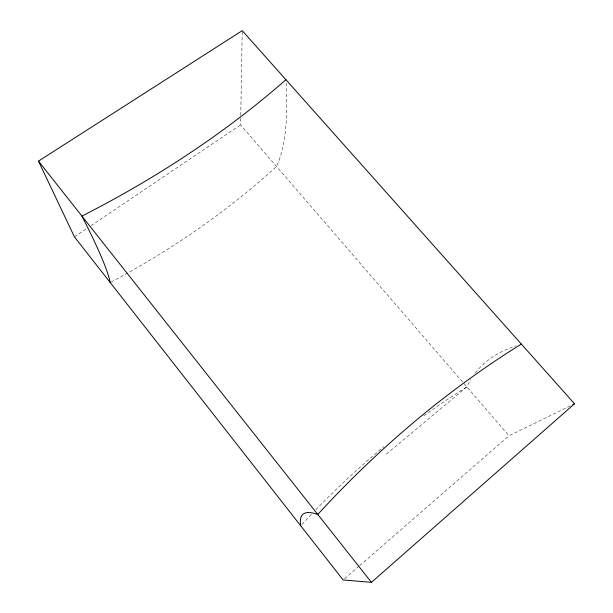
<?xml version="1.0" encoding="UTF-8"?>
<svg xmlns="http://www.w3.org/2000/svg" width="613" height="613" viewBox="0 0 613 613"><rect width="100%" height="100%" fill="white"/><g stroke="black" fill="none" stroke-linecap="round" stroke-linejoin="round"><path stroke-width="0.46" stroke-dasharray="3.06 2.3" d="M570.274 405.852L509.043 435.759L240.595 124.883L240.74 116.317M240.756 115.367L242.227 30.65M344.583 578.71L359.011 566.167M359.731 565.538L509.043 435.759M386.382 454.141L466.845 386.895A1650.089 335.579 35.3 0 1 470.838 379.347M74.426 236.856L86.295 228.856M91.038 225.661L240.595 124.883M111.06 282.118A749.255 538.107 -8.9 0 0 276.54 166.514A714.996 157.74 63.9 0 0 286.041 81.613M301.941 524.406A1671.521 1076.129 74 0 1 311.35 514.391M315.864 509.702A1671.521 1076.129 74 0 1 383.937 446.701M423.851 415.813A1671.521 1076.129 74 0 1 466.845 386.895M475.29 372.919A1650.089 335.579 35.3 0 1 515.908 345.793"/><path stroke-width="0.92" d="M371.455 582.35L574.527 403.775L242.227 30.65L38.473 161.127L74.426 236.856L343.142 579.959L371.455 582.35L38.473 161.127M572.826 404.603L574.527 403.775M110.225 282.562A791.145 46.872 55.9 0 0 81.92 216.083A909.623 605.46 -8 0 0 285.919 79.705M300.692 525.762A2190.701 115.413 47.9 0 1 317.772 514.445A2708.809 1491.207 73.3 0 1 521.356 344.069"/></g></svg>
